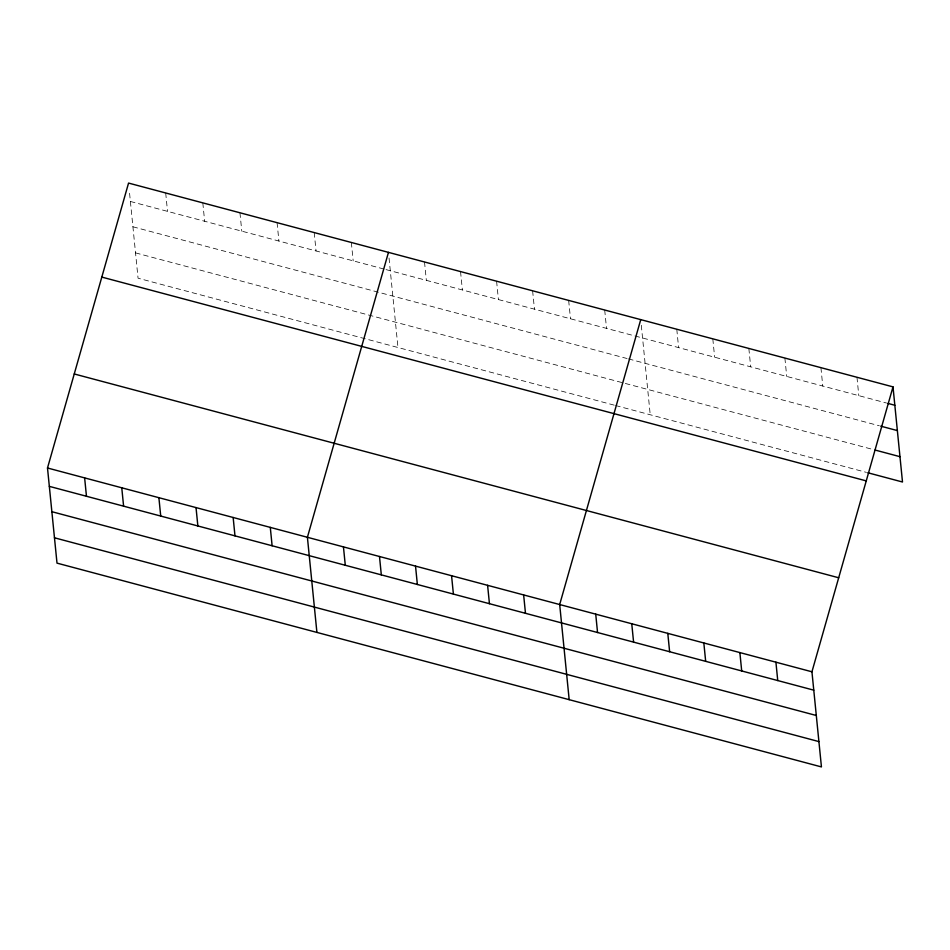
<?xml version="1.0" encoding="UTF-8"?>
<svg xmlns="http://www.w3.org/2000/svg" width="950" height="950" viewBox="0 0 950 950"><rect width="100%" height="100%" fill="white"/><g stroke="black" fill="none" stroke-linecap="round" stroke-linejoin="round"><path stroke-width="0.71" stroke-dasharray="4.75 3.56" d="M130.387 201.459L384.596 269.218M386.021 269.598L886.516 403.037M132.917 226.789L627.083 358.53M628.472 358.898L879.344 425.778M135.529 252.878L872.254 449.291M614.199 405.151L138.059 278.207L129.259 190.143M615.576 405.519L866.459 472.399M856.971 377.269L858.8 395.639M820.931 367.662L822.759 386.032M784.89 358.055L786.719 376.426M748.849 348.448L750.69 366.819M712.809 338.841L714.649 357.212M676.78 329.223L678.609 347.605M641.297 325.28L650.227 414.758M604.699 310.009L606.528 328.391M568.658 300.402L570.499 318.784M532.617 290.795L534.458 309.178M496.589 281.188L498.418 299.571M460.548 271.581L462.377 289.964M424.508 261.974L426.348 280.357M389.037 258.02L397.967 347.498M351.334 242.464L353.174 260.846M314.213 232.572L316.041 250.942M277.079 222.668L278.908 241.051M239.946 212.776L241.787 231.147M202.813 202.873L204.654 221.255M165.692 192.969L167.521 211.351"/><path stroke-width="1.43" d="M893 386.876L811.941 671.793L821.441 766.923L57 563.124L47.5 467.994L128.559 183.077L893 386.876L902.5 482.006L867.849 472.767M388.467 252.368L307.408 537.284L316.908 632.415M640.739 319.616L559.681 604.533L569.181 699.675M887.906 403.406L894.841 405.258M880.733 426.146L897.37 430.588M875.021 450.027L899.971 456.677M101.804 277.091L866.258 480.89M74.254 373.968L838.696 577.766M47.5 467.994L811.941 671.793M49.329 486.364L813.782 690.163M51.858 511.694L816.311 715.492M54.471 537.795L818.912 741.594M775.913 662.186L777.741 680.556M739.872 652.579L741.701 670.949M703.831 642.96L705.672 661.342M667.791 633.353L669.631 651.736M631.75 623.746L633.591 642.129M595.721 614.139L597.55 632.522M523.64 594.926L525.481 613.308M487.599 585.319L489.44 603.701M451.559 575.712L453.399 594.094M415.53 566.105L417.359 584.487M379.489 556.498L381.318 574.881M343.449 546.891L345.289 565.262M270.287 527.381L272.116 545.763M233.154 517.489L234.982 535.859M196.021 507.585L197.861 525.967M158.888 497.681L160.728 516.064M121.766 487.789L123.595 506.16M84.633 477.886L86.462 496.268"/></g></svg>
